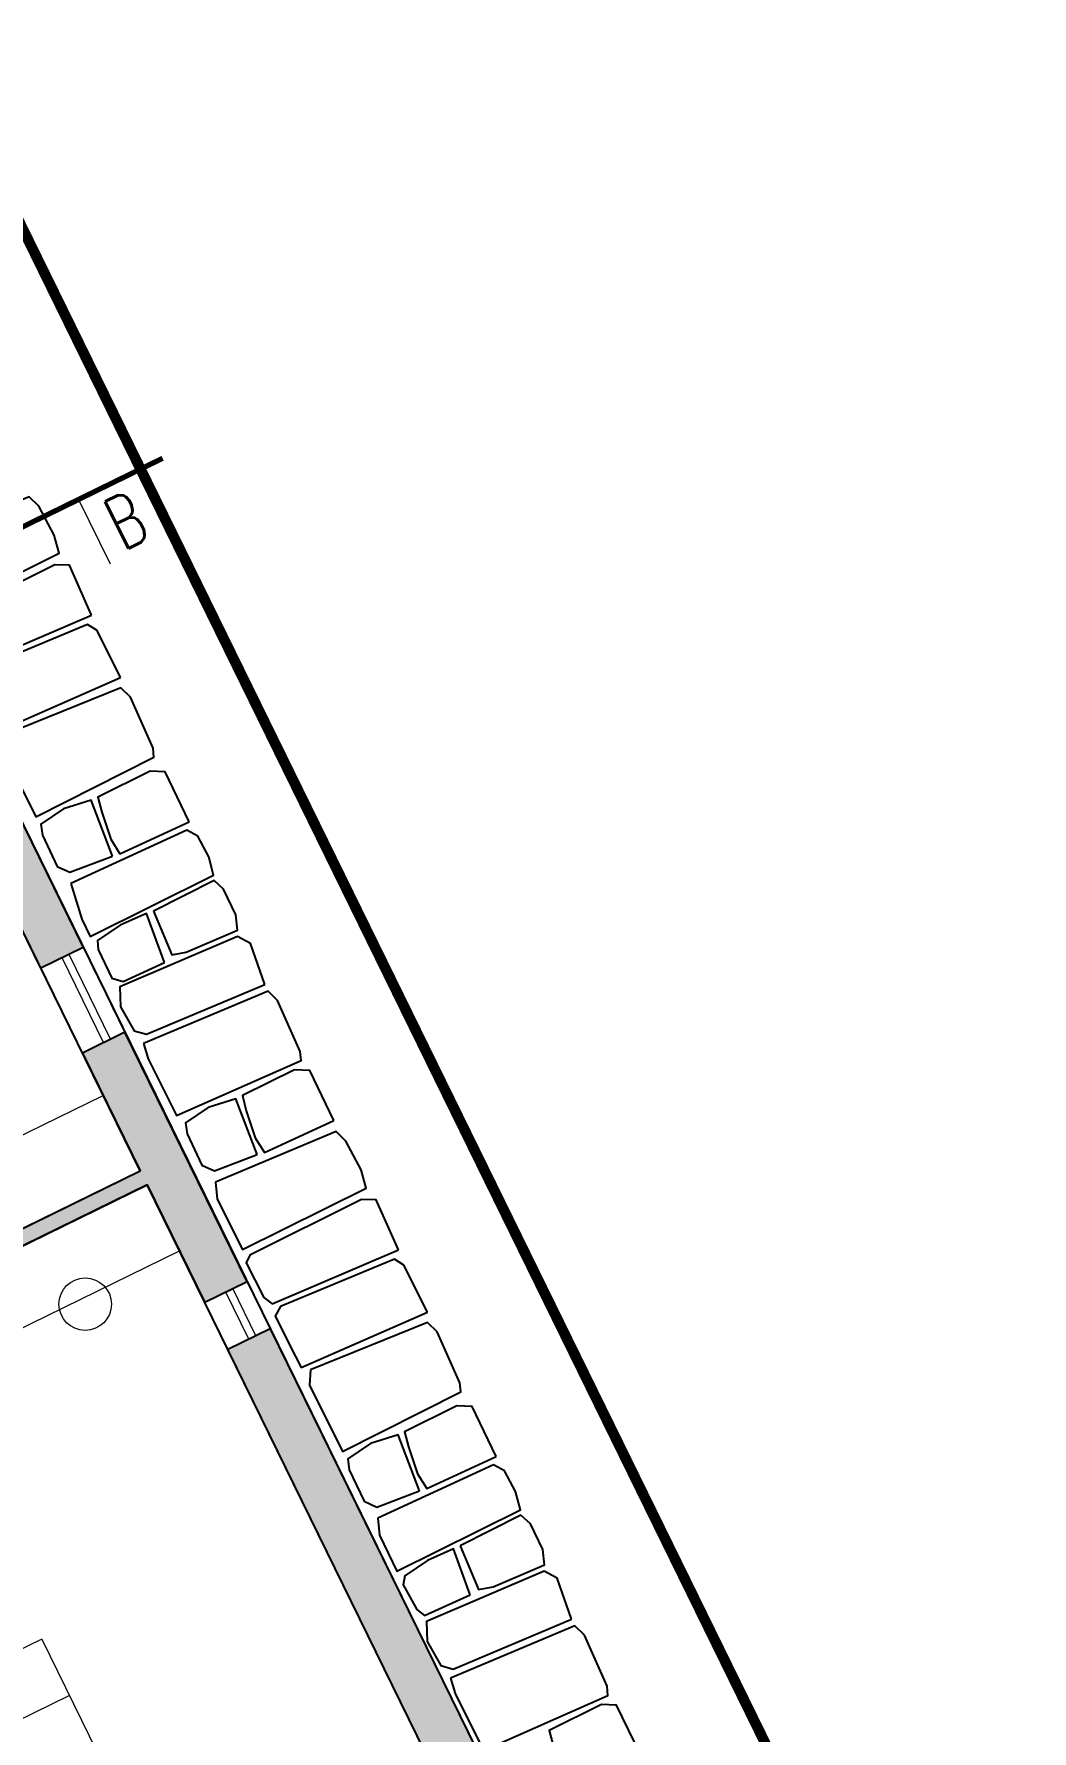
# Model space of a CAD drawing. Header units: millimetres. Extents: x 1754 to 2064, y 960 to 1845.
# Drawn here: x 1917.5 to 1927.02, y 1769.05 to 1785.24 of the extents above; entities that cross this region are included whole.
import ezdxf

# ---------------------------------------------------------------- set-up
doc = ezdxf.new("R2010")
doc.units = ezdxf.units.MM
doc.linetypes.add('DASHDOT', pattern=[1, 0.5, -0.25, 0, -0.25])
doc.linetypes.add('DIVIDE', pattern=[1.25, 0.5, -0.25, 0, -0.25, 0, -0.25])
for name, color, linetype in [('A_katastralni mapa', 7, 'Continuous'), ('okna', 4, 'Continuous'), ('pohled', 4, 'Continuous'), ('SCHODY', 3, 'Continuous'), ('srafa fasada', 253, 'Continuous'), ('SRAFY', 3, 'Continuous'), ('SRAFY-TERÉN', 252, 'Continuous'), ('ZARIZOVAKY', 251, 'Continuous'), ('ZDIVO', 1, 'Continuous')]:
    doc.layers.add(name, color=color, linetype=linetype)
doc.layers.add('FLOATING-WINDOWS', color=2, linetype='Continuous', plot=False)
doc.styles.add('ROMANS', font='romans.shx', dxfattribs={"width": 0.7})

msp = doc.modelspace()

# ---------------------------------------------------------------- hatches: boundary and pattern name
at = {"layer": 'SRAFY'}
h = msp.add_hatch(color=256, dxfattribs=at)
h.paths.add_polyline_path([(1915.188, 1776.161), (1917.171, 1777.133), (1917.567, 1776.325), (1917.971, 1776.523), (1917.267, 1777.96), (1916.863, 1777.761), (1917.127, 1777.223), (1915.054, 1776.207), (1915.23, 1775.847), (1914.691, 1775.583), (1914.877, 1775.204), (1914.967, 1775.248), (1914.825, 1775.537), (1915.364, 1775.802)])
h.paths.add_polyline_path([(1916.497, 1779.531), (1916.093, 1779.333), (1916.225, 1779.063), (1913.703, 1777.827), (1913.613, 1777.783), (1913.657, 1777.693), (1916.269, 1778.974), (1916.555, 1778.39), (1916.959, 1778.588)])
h.paths.add_polyline_path([(1918.367, 1775.715), (1917.963, 1775.517), (1918.514, 1774.394), (1915.992, 1773.158), (1915.319, 1774.53), (1915.229, 1774.486), (1915.935, 1773.047), (1916.342, 1772.216), (1916.432, 1772.26), (1916.058, 1773.023), (1918.58, 1774.26), (1919.13, 1773.137), (1919.534, 1773.335)])
h = msp.add_hatch(color=256, dxfattribs=at)
h.paths.add_polyline_path([(1914.736, 1772.765), (1907.173, 1769.058), (1906.446, 1770.323), (1906.056, 1770.099), (1907.85, 1766.977), (1908.24, 1767.201), (1907.348, 1768.754), (1913.147, 1771.597), (1913.521, 1770.833), (1913.611, 1770.877), (1913.237, 1771.641), (1914.89, 1772.451)])
h.paths.add_polyline_path([(1914.23, 1769.956), (1916.916, 1771.272), (1916.828, 1771.452), (1916.738, 1771.408), (1916.782, 1771.318), (1914.051, 1769.979), (1914.007, 1770.069), (1913.918, 1770.025), (1913.962, 1769.935), (1915.238, 1767.331), (1915.463, 1767.442)])
h.paths.add_polyline_path([(1908.489, 1766.768), (1908.099, 1766.544), (1910.485, 1762.391), (1910.89, 1762.589)])
h.paths.add_polyline_path([(1915.463, 1767.442), (1915.238, 1767.331), (1915.59, 1766.613), (1915.815, 1766.723)])
h.paths.add_polyline_path([(1919.754, 1772.886), (1919.35, 1772.688), (1921.625, 1768.048), (1921.702, 1767.889), (1922.107, 1768.087)])

# ---------------------------------------------------------------- linework, layer by layer
at = {"layer": 'A_katastralni mapa'}
msp.add_line((1907.999, 1802.546), (1926.955, 1763.877), dxfattribs=at)
at = {"layer": 'FLOATING-WINDOWS'}
for points in [[(1902.749, 1775.854), (1915.286, 1782), (1922.107, 1768.087), (1910.485, 1762.391)], [(1915.188, 1776.161), (1915.364, 1775.802), (1914.825, 1775.537), (1915.992, 1773.158), (1918.514, 1774.394), (1917.171, 1777.133)], [(1916.058, 1773.023), (1916.916, 1771.272), (1914.23, 1769.956), (1916.417, 1765.495), (1921.625, 1768.048), (1918.58, 1774.26)]]:
    msp.add_lwpolyline(points, close=True, dxfattribs=at)
at = {"layer": 'okna', "linetype": 'Continuous', "lineweight": 0}
for p, q in [((1918.165, 1775.616), (1917.769, 1776.424)), ((1918.233, 1775.649), (1917.837, 1776.457)), ((1919.552, 1772.787), (1919.332, 1773.236)), ((1919.619, 1772.82), (1919.399, 1773.269))]:
    msp.add_line(p, q, dxfattribs=at)
at = {"layer": 'pohled', "const_width": 0.1}
msp.add_lwpolyline([(1907.999, 1802.546), (1900.537, 1799.68), (1879.355, 1789.905), (1883.399, 1787.56), (1888.663, 1784.714), (1898.986, 1774.55), (1909.918, 1755.525), (1926.955, 1763.877)], close=True, dxfattribs=at)
at = {"layer": 'SCHODY', "linetype": 'DIVIDE', "lineweight": 0, "ltscale": 0.25}
for p, q in [((1918.367, 1775.715), (1917.971, 1776.523)), ((1917.963, 1775.517), (1917.567, 1776.325)), ((1919.754, 1772.886), (1919.534, 1773.335)), ((1919.35, 1772.688), (1919.13, 1773.137))]:
    msp.add_line(p, q, dxfattribs=at)
at = {"layer": 'srafa fasada', "color": 253, "linetype": 'Continuous', "lineweight": 0}
msp.add_line((1917.926, 1780.798), (1918.227, 1780.184), dxfattribs=at)
at = {"layer": 'srafa fasada', "color": 253, "linetype": 'DASHDOT', "lineweight": 0, "ltscale": 0.3, "const_width": 0.05, "flags": 128}
msp.add_lwpolyline([(1918.729, 1781.191), (1916.045, 1779.876)], dxfattribs=at)
at = {"layer": 'SRAFY-TERÉN'}
for points in [[(1916.306, 1780.342), (1916.322, 1780.179), (1916.564, 1779.699), (1917.743, 1780.284), (1917.695, 1780.458), (1917.548, 1780.733), (1917.457, 1780.823), (1916.306, 1780.342)], [(1918.051, 1779.694), (1917.84, 1780.17), (1917.7, 1780.173), (1916.635, 1779.643), (1916.6, 1779.57), (1916.768, 1779.239), (1916.848, 1779.178), (1918.051, 1779.694)], [(1918.328, 1779.1), (1918.104, 1779.547), (1918.013, 1779.606), (1916.927, 1779.154), (1916.876, 1779.062), (1917.071, 1778.678), (1917.124, 1778.573), (1918.328, 1779.1)], [(1917.213, 1778.548), (1917.203, 1778.403), (1917.518, 1777.77), (1918.646, 1778.338), (1918.639, 1778.425), (1918.422, 1778.912), (1918.33, 1779.002), (1917.213, 1778.548)], [(1918.983, 1777.722), (1918.754, 1778.199), (1918.609, 1778.207), (1918.111, 1777.959), (1918.148, 1777.815), (1918.234, 1777.557), (1918.322, 1777.418), (1918.983, 1777.722)], [(1918.252, 1777.396), (1918.047, 1777.93), (1917.784, 1777.846), (1917.568, 1777.7), (1917.583, 1777.594), (1917.723, 1777.297), (1917.845, 1777.241), (1918.252, 1777.396)], [(1917.854, 1777.135), (1917.957, 1776.793), (1918.036, 1776.63), (1919.215, 1777.215), (1919.168, 1777.389), (1919.063, 1777.586), (1918.959, 1777.644), (1917.854, 1777.135)], [(1918.641, 1776.871), (1918.817, 1776.454), (1918.954, 1776.48), (1919.444, 1776.69), (1919.428, 1776.835), (1919.31, 1777.08), (1919.22, 1777.164), (1918.641, 1776.871)], [(1918.747, 1776.381), (1918.574, 1776.849), (1918.324, 1776.738), (1918.109, 1776.591), (1918.114, 1776.506), (1918.243, 1776.232), (1918.352, 1776.2), (1918.747, 1776.381)], [(1919.704, 1776.171), (1919.566, 1776.562), (1919.442, 1776.628), (1918.321, 1776.148), (1918.326, 1775.959), (1918.457, 1775.729), (1918.575, 1775.696), (1919.704, 1776.171)], [(1918.547, 1775.608), (1918.592, 1775.46), (1918.862, 1774.92), (1920.049, 1775.444), (1920.042, 1775.531), (1919.825, 1776.017), (1919.734, 1776.107), (1918.547, 1775.608)], [(1920.362, 1774.873), (1920.132, 1775.35), (1919.988, 1775.358), (1919.489, 1775.111), (1919.527, 1774.966), (1919.612, 1774.708), (1919.701, 1774.569), (1920.362, 1774.873)], [(1919.63, 1774.548), (1919.426, 1775.081), (1919.162, 1774.998), (1918.946, 1774.852), (1918.962, 1774.746), (1919.102, 1774.448), (1919.223, 1774.392), (1919.63, 1774.548)], [(1919.233, 1774.286), (1919.248, 1774.124), (1919.49, 1773.643), (1920.669, 1774.228), (1920.622, 1774.402), (1920.475, 1774.677), (1920.383, 1774.767), (1919.233, 1774.286)], [(1920.978, 1773.638), (1920.766, 1774.115), (1920.626, 1774.118), (1919.562, 1773.587), (1919.527, 1773.515), (1919.695, 1773.183), (1919.774, 1773.123), (1920.978, 1773.638)], [(1921.254, 1773.044), (1921.03, 1773.492), (1920.939, 1773.55), (1919.854, 1773.098), (1919.802, 1773.007), (1919.997, 1772.622), (1920.051, 1772.518), (1921.254, 1773.044)], [(1920.139, 1772.493), (1920.13, 1772.347), (1920.444, 1771.714), (1921.572, 1772.283), (1921.565, 1772.37), (1921.348, 1772.856), (1921.256, 1772.946), (1920.139, 1772.493)], [(1921.91, 1771.667), (1921.68, 1772.144), (1921.536, 1772.152), (1921.037, 1771.904), (1921.075, 1771.76), (1921.16, 1771.501), (1921.248, 1771.362), (1921.91, 1771.667)], [(1921.178, 1771.341), (1920.974, 1771.874), (1920.71, 1771.791), (1920.494, 1771.645), (1920.509, 1771.539), (1920.65, 1771.241), (1920.771, 1771.185), (1921.178, 1771.341)], [(1920.78, 1771.079), (1920.796, 1770.917), (1920.963, 1770.574), (1922.141, 1771.159), (1922.094, 1771.334), (1921.989, 1771.53), (1921.885, 1771.589), (1920.78, 1771.079)], [(1921.568, 1770.816), (1921.743, 1770.398), (1921.88, 1770.424), (1922.371, 1770.635), (1922.354, 1770.779), (1922.237, 1771.024), (1922.146, 1771.108), (1921.568, 1770.816)], [(1921.662, 1770.347), (1921.504, 1770.786), (1921.254, 1770.675), (1921.039, 1770.528), (1921.022, 1770.442), (1921.154, 1770.208), (1921.228, 1770.152), (1921.662, 1770.347)], [(1922.63, 1770.115), (1922.492, 1770.507), (1922.368, 1770.573), (1921.247, 1770.092), (1921.253, 1769.904), (1921.383, 1769.673), (1921.501, 1769.64), (1922.63, 1770.115)], [(1921.473, 1769.553), (1921.518, 1769.405), (1921.788, 1768.864), (1922.976, 1769.388), (1922.969, 1769.475), (1922.752, 1769.962), (1922.66, 1770.052), (1921.473, 1769.553)], [(1923.289, 1768.818), (1923.059, 1769.295), (1922.914, 1769.303), (1922.416, 1769.055), (1922.453, 1768.911), (1922.539, 1768.652), (1922.627, 1768.514), (1923.289, 1768.818)]]:
    msp.add_lwpolyline(points, dxfattribs=at)
at = {"layer": 'ZARIZOVAKY', "linetype": 'Continuous', "lineweight": 0}
for p, q in [((1915.64, 1773.876), (1918.161, 1775.113)), ((1916.366, 1772.395), (1918.888, 1773.631)), ((1917.576, 1769.926), (1914.89, 1768.609)), ((1917.576, 1769.926), (1918.105, 1768.848)), ((1917.84, 1769.387), (1915.289, 1768.136))]:
    msp.add_line(p, q, dxfattribs=at)
msp.add_circle((1917.99, 1773.121), 0.25, dxfattribs=at)
at = {"layer": 'ZDIVO'}
for p, q in [((1917.267, 1777.96), (1917.971, 1776.523)), ((1917.567, 1776.325), (1917.171, 1777.133)), ((1917.971, 1776.523), (1917.567, 1776.325)), ((1918.367, 1775.715), (1917.963, 1775.517)), ((1919.534, 1773.335), (1918.367, 1775.715)), ((1917.963, 1775.517), (1918.514, 1774.394)), ((1915.992, 1773.158), (1918.514, 1774.394)), ((1916.058, 1773.023), (1918.58, 1774.26)), ((1918.58, 1774.26), (1919.13, 1773.137)), ((1919.534, 1773.335), (1919.13, 1773.137)), ((1919.754, 1772.886), (1919.35, 1772.688)), ((1919.754, 1772.886), (1922.107, 1768.087)), ((1921.702, 1767.889), (1919.35, 1772.688))]:
    msp.add_line(p, q, dxfattribs=at)

# ---------------------------------------------------------------- texts
at = {"layer": 'srafa fasada', "color": 253, "linetype": 'Continuous', "lineweight": 0, "insert": (1918.128, 1780.753), "char_height": 0.5, "width": 4, "attachment_point": 1, "rotation": 26.115, "style": 'ROMANS'}
msp.add_mtext('B', dxfattribs=at)

doc.saveas('drawing.dxf')
